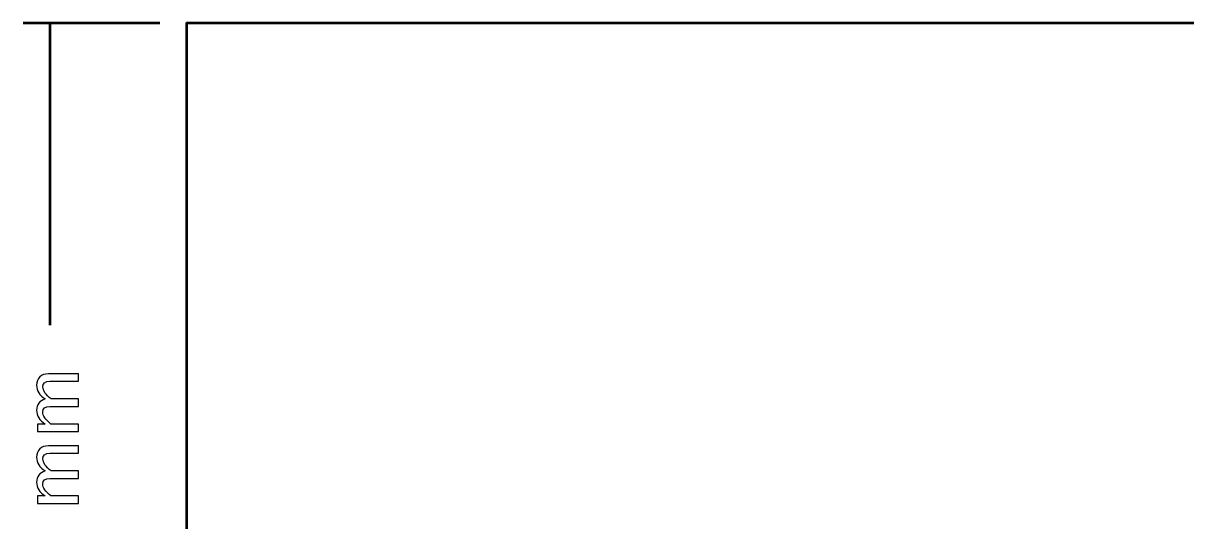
# Model space of a CAD drawing. Header units: centimetres. Extents: x -13 to 14.5, y -8.5 to 20.1.
# Drawn here: x -12.79 to -0.02, y 6.03 to 11.5 of the extents above; entities that cross this region are included whole.
import ezdxf

# ---------------------------------------------------------------- set-up
doc = ezdxf.new("R2010")
doc.units = ezdxf.units.CM
doc.header["$MEASUREMENT"] = 0
doc.layers.add('Layer 1', color=7, linetype='Continuous')

msp = doc.modelspace()

# ---------------------------------------------------------------- linework, layer by layer
at = {"layer": 'Layer 1', "lineweight": 53}
msp.add_lwpolyline([(-11, 0.5), (5, 0.5), (5, 11.5), (-11, 11.5), (-11, 0.5)], close=True, dxfattribs=at)
for points in [[(-11.29106, 11.5), (-11.29106, 11.5), (-12.79106, 11.5), (-12.79106, 11.5)], [(-12.5, 11.5), (-12.5, 11.5), (-12.5, 8.18632), (-12.5, 8.18632)]]:
    msp.add_open_spline(points, degree=3, dxfattribs=at)
at = {"layer": 'Layer 1'}
for points in [[(-12.18631, 7.01826), (-12.18631, 7.01826), (-12.63505, 7.01826), (-12.63505, 7.01826), (-12.63505, 7.01826), (-12.63505, 7.01826), (-12.63505, 7.09954), (-12.63505, 7.09954), (-12.63505, 7.09954), (-12.63505, 7.09954), (-12.55024, 7.09954), (-12.55024, 7.09954), (-12.55024, 7.09954), (-12.61303, 7.13919), (-12.64436, 7.18999), (-12.64436, 7.25222), (-12.64436, 7.25222), (-12.64436, 7.3122), (-12.61303, 7.35298), (-12.55024, 7.37471), (-12.55024, 7.37471), (-12.6136, 7.41323), (-12.64521, 7.46347), (-12.64521, 7.52513), (-12.64521, 7.52513), (-12.64521, 7.5645), (-12.63363, 7.59512), (-12.61035, 7.617), (-12.61035, 7.617), (-12.58707, 7.63887), (-12.55447, 7.64988), (-12.51256, 7.64988), (-12.51256, 7.64988), (-12.51256, 7.64988), (-12.18631, 7.64988), (-12.18631, 7.64988), (-12.18631, 7.64988), (-12.18631, 7.64988), (-12.18631, 7.5686), (-12.18631, 7.5686), (-12.18631, 7.5686), (-12.18631, 7.5686), (-12.49915, 7.5686), (-12.49915, 7.5686), (-12.49915, 7.5686), (-12.55024, 7.5686), (-12.57578, 7.54828), (-12.57578, 7.50764), (-12.57578, 7.50764), (-12.57578, 7.46544), (-12.546, 7.42113), (-12.48631, 7.37471), (-12.48631, 7.37471), (-12.48631, 7.37471), (-12.18631, 7.37471), (-12.18631, 7.37471), (-12.18631, 7.37471), (-12.18631, 7.37471), (-12.18631, 7.29343), (-12.18631, 7.29343), (-12.18631, 7.29343), (-12.18631, 7.29343), (-12.49944, 7.29343), (-12.49944, 7.29343), (-12.49944, 7.29343), (-12.55094, 7.29343), (-12.57662, 7.27283), (-12.57662, 7.23148), (-12.57662, 7.23148), (-12.57662, 7.19042), (-12.54671, 7.14639), (-12.48674, 7.09954), (-12.48674, 7.09954), (-12.48674, 7.09954), (-12.18631, 7.09954), (-12.18631, 7.09954), (-12.18631, 7.09954), (-12.18631, 7.09954), (-12.18631, 7.01826), (-12.18631, 7.01826)], [(-12.18631, 6.22775), (-12.18631, 6.22775), (-12.63505, 6.22775), (-12.63505, 6.22775), (-12.63505, 6.22775), (-12.63505, 6.22775), (-12.63505, 6.30903), (-12.63505, 6.30903), (-12.63505, 6.30903), (-12.63505, 6.30903), (-12.55024, 6.30903), (-12.55024, 6.30903), (-12.55024, 6.30903), (-12.61303, 6.34868), (-12.64436, 6.39948), (-12.64436, 6.46171), (-12.64436, 6.46171), (-12.64436, 6.52169), (-12.61303, 6.56247), (-12.55024, 6.5842), (-12.55024, 6.5842), (-12.6136, 6.62272), (-12.64521, 6.67296), (-12.64521, 6.73462), (-12.64521, 6.73462), (-12.64521, 6.77399), (-12.63363, 6.80461), (-12.61035, 6.82649), (-12.61035, 6.82649), (-12.58707, 6.84836), (-12.55447, 6.85937), (-12.51256, 6.85937), (-12.51256, 6.85937), (-12.51256, 6.85937), (-12.18631, 6.85937), (-12.18631, 6.85937), (-12.18631, 6.85937), (-12.18631, 6.85937), (-12.18631, 6.77809), (-12.18631, 6.77809), (-12.18631, 6.77809), (-12.18631, 6.77809), (-12.49915, 6.77809), (-12.49915, 6.77809), (-12.49915, 6.77809), (-12.55024, 6.77809), (-12.57578, 6.75777), (-12.57578, 6.71713), (-12.57578, 6.71713), (-12.57578, 6.67493), (-12.546, 6.63062), (-12.48631, 6.5842), (-12.48631, 6.5842), (-12.48631, 6.5842), (-12.18631, 6.5842), (-12.18631, 6.5842), (-12.18631, 6.5842), (-12.18631, 6.5842), (-12.18631, 6.50292), (-12.18631, 6.50292), (-12.18631, 6.50292), (-12.18631, 6.50292), (-12.49944, 6.50292), (-12.49944, 6.50292), (-12.49944, 6.50292), (-12.55094, 6.50292), (-12.57662, 6.48232), (-12.57662, 6.44097), (-12.57662, 6.44097), (-12.57662, 6.39991), (-12.54671, 6.35588), (-12.48674, 6.30903), (-12.48674, 6.30903), (-12.48674, 6.30903), (-12.18631, 6.30903), (-12.18631, 6.30903), (-12.18631, 6.30903), (-12.18631, 6.30903), (-12.18631, 6.22775), (-12.18631, 6.22775)]]:
    msp.add_open_spline(points, degree=3, knots=[0, 0, 0, 0, 0.04761905, 0.04761905, 0.04761905, 0.04761905, 0.0952381, 0.0952381, 0.0952381, 0.0952381, 0.14285714, 0.14285714, 0.14285714, 0.14285714, 0.19047619, 0.19047619, 0.19047619, 0.19047619, 0.23809524, 0.23809524, 0.23809524, 0.23809524, 0.28571429, 0.28571429, 0.28571429, 0.28571429, 0.33333333, 0.33333333, 0.33333333, 0.33333333, 0.38095238, 0.38095238, 0.38095238, 0.38095238, 0.42857143, 0.42857143, 0.42857143, 0.42857143, 0.47619048, 0.47619048, 0.47619048, 0.47619048, 0.52380952, 0.52380952, 0.52380952, 0.52380952, 0.57142857, 0.57142857, 0.57142857, 0.57142857, 0.61904762, 0.61904762, 0.61904762, 0.61904762, 0.66666667, 0.66666667, 0.66666667, 0.66666667, 0.71428571, 0.71428571, 0.71428571, 0.71428571, 0.76190476, 0.76190476, 0.76190476, 0.76190476, 0.80952381, 0.80952381, 0.80952381, 0.80952381, 0.85714286, 0.85714286, 0.85714286, 0.85714286, 0.9047619, 0.9047619, 0.9047619, 0.9047619, 1, 1, 1, 1], dxfattribs=at)

doc.saveas('drawing.dxf')
